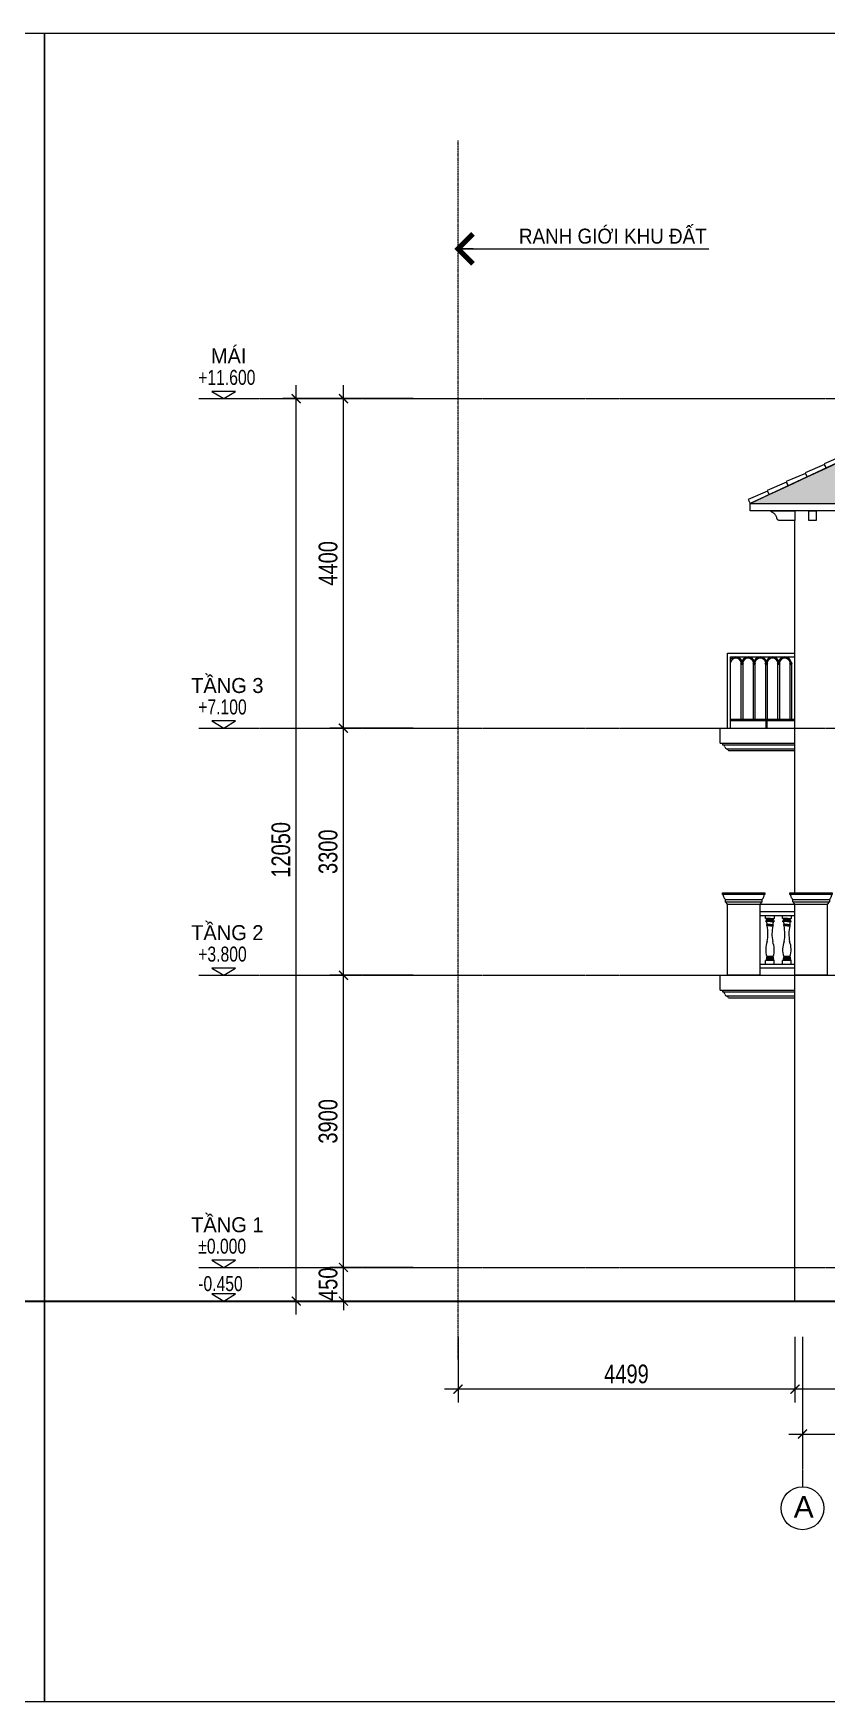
# Model space of a CAD drawing. Header units: millimetres. Extents: x 33748 to 451939, y -263262 to 62681.
# Drawn here: x 336798 to 347391, y -29645 to -7370 of the extents above; entities that cross this region are included whole.
import ezdxf
from ezdxf.enums import TextEntityAlignment as Align

# ---------------------------------------------------------------- set-up
doc = ezdxf.new("R2010")
doc.units = ezdxf.units.MM
doc.header["$PDMODE"] = 98
doc.linetypes.add('CENTER', pattern=[50.8, 31.75, -6.35, 6.35, -6.35])
doc.linetypes.add('HIDDEN', pattern=[0.375, 0.25, -0.125])
doc.layers.get('Defpoints').update_dxf_attribs({"color": 202, "lineweight": 13})
for name, color, linetype, lineweight in [('-CENTER', 143, 'CENTER', 13), ('-DIM', 9, 'Continuous', 13), ('-HATCH', 8, 'Continuous', 5), ('-KH', 143, 'Continuous', 13), ('-LINE1', 7, 'Continuous', 18), ('-RANH GIOI KHU DAT', 12, 'CENTER', 18), ('-TEXT', 7, 'Continuous', 15), ('-WALL', 4, 'Continuous', 35), ('A72', 9, 'Continuous', 5)]:
    doc.layers.add(name, color=color, linetype=linetype, lineweight=lineweight)
for name, color, linetype in [('-HATCH CONCRETE', 54, 'Continuous'), ('12. NET DIM', 9, 'Continuous'), ('13. NET HATCH', 252, 'Continuous')]:
    doc.layers.add(name, color=color, linetype=linetype)
doc.styles.add('1', font='arial.ttf')
doc.styles.add('AVANH', font='', dxfattribs={"width": 0.8})
doc.styles.add('vnavanth', font='', dxfattribs={"width": 0.8})
doc.styles.add('X-5M-DH-TUM1$0$AVANTH', font='arial.ttf', dxfattribs={"width": 0.9})
doc.styles.add('X-ALL-SECTION$0$ROMANS', font='arial.ttf')
doc.styles.get('AVANH').set_extended_font_data('.VnAvantH')
doc.styles.get('vnavanth').set_extended_font_data('.VnAvantH')
doc.dimstyles.new('C_100A3', dxfattribs={"dimscale": 100, "dimtxt": 2.5, "dimasz": 1.2, "dimexe": 1.8, "dimexo": 0, "dimgap": 0.75, "dimtad": 1, "dimdec": 0, "dimzin": 0, "dimdsep": 46, "dimtxsty": 'AVANH', "dimblk": 'ARCHTICK', "dimcen": 0, "dimdle": 1.8, "dimclrd": 256, "dimclre": 256, "dimclrt": 7, "dimadec": 0, "dimazin": 0, "dimtfac": 0.0001, "dimtdec": 0, "dimtix": 1, "dimtmove": 2, "dimatfit": 3, "dimldrblk": 'ARCHTICK', "dimfxl": 1.8, "dimtolj": 1, "dimtzin": 0, "dimarcsym": 0})
doc.dimstyles.new('X-ALL-SECTION$0$ARROWS', dxfattribs={"dimscale": 100, "dimtxt": 2, "dimasz": 1, "dimexe": 2, "dimexo": 5, "dimgap": 1, "dimtad": 1, "dimdec": 0, "dimzin": 0, "dimdsep": 46, "dimtxsty": 'X-ALL-SECTION$0$ROMANS', "dimblk": 'X-ALL-SECTION$0$ARROWS', "dimcen": 0, "dimclrd": 256, "dimclre": 256, "dimclrt": 256, "dimazin": 0, "dimtfac": 0.5, "dimtdec": 0, "dimtofl": 0, "dimtmove": 2, "dimatfit": 3, "dimldrblk": 'X-ALL-SECTION$0$ARROWS', "dimfxl": 1, "dimtolj": 1, "dimtzin": 0, "dimlwd": -1, "dimlwe": -1, "dimarcsym": 0})

# ---------------------------------------------------------------- blocks, each defined once
blk = doc.blocks.new('cot lan can')
blk.add_line((-67, 1080), (-57, 1080))
for points in [[(-67, 1080), (-67, 1100), (497, 1100), (497, 1080), (-67, 1080)], [(-29, 1010), (-33, 1015), (-36, 1020), (-40, 1025), (-43, 1031), (-46, 1036), (-49, 1042), (-51, 1048), (-53, 1055), (-54, 1061), (-56, 1067), (-57, 1074), (-57, 1080)], [(-29, 980), (-29, 1010), (459, 1010), (459, 980)], [(-11, 956), (-12, 959), (-13, 962), (-14, 965), (-16, 967), (-18, 970), (-18, 971), (-19, 972), (-22, 974), (-24, 976), (-26, 978), (-29, 980), (459, 980), (456, 978), (454, 976), (452, 974), (449, 972), (448, 970), (446, 967), (444, 965), (443, 962), (442, 959), (441, 956), (440, 953), (440, 950), (430, 950)], [(0, 950), (-10, 950), (-10, 953), (-11, 956)], [(487, 1080), (487, 1074), (486, 1067), (484, 1061), (483, 1055), (481, 1048), (479, 1042), (476, 1036), (473, 1031), (470, 1025), (466, 1020), (463, 1015), (459, 1010)]]:
    blk.add_lwpolyline(points)
blk.add_lwpolyline([(430, 950), (430, 0), (0, 0), (0, 950)], close=True)
blk = doc.blocks.new('_ARCHTICK')
at = {"const_width": 0.15}
blk.add_lwpolyline([(-0.5, -0.5), (0.5, 0.5)], dxfattribs=at)
blk = doc.blocks.new('*D365')
at = {"layer": '12. NET DIM', "lineweight": -2, "transparency": 16777216}
for p, q in [((346968, -24776), (346968, -25653)), ((352868, -24776), (352868, -25653)), ((353048, -25473), (346788, -25473))]:
    blk.add_line(p, q, dxfattribs=at)
at = {"layer": 'Defpoints', "color": 0, "transparency": 16777216}
for p in [(346968, -24776), (352868, -24776), (346968, -25473)]:
    blk.add_point(p, dxfattribs=at)
at = {"layer": '12. NET DIM', "lineweight": -2, "transparency": 16777216, "xscale": 120, "yscale": 120, "zscale": 120, "rotation": 180}
blk.add_blockref('_ARCHTICK', (346968, -25473), dxfattribs=at)
at = {"layer": '12. NET DIM', "lineweight": -2, "transparency": 16777216, "xscale": 120, "yscale": 120, "zscale": 120}
blk.add_blockref('_ARCHTICK', (352868, -25473), dxfattribs=at)
at = {"layer": '12. NET DIM', "color": 7, "transparency": 16777216, "insert": (349918, -25269), "char_height": 250, "attachment_point": 5, "style": 'AVANH'}
blk.add_mtext('\\A1;5900', dxfattribs=at)
blk = doc.blocks.new('*D366')
at = {"layer": '12. NET DIM', "lineweight": -2, "transparency": 16777216}
for p, q in [((347068, -24776), (347068, -26253)), ((352868, -24776), (352868, -26253)), ((346888, -26073), (353048, -26073))]:
    blk.add_line(p, q, dxfattribs=at)
at = {"layer": 'Defpoints', "color": 0, "transparency": 16777216}
for p in [(347068, -24776), (352868, -24776), (352868, -26073)]:
    blk.add_point(p, dxfattribs=at)
at = {"layer": '12. NET DIM', "lineweight": -2, "transparency": 16777216, "xscale": 120, "yscale": 120, "zscale": 120, "rotation": 180}
blk.add_blockref('_ARCHTICK', (347068, -26073), dxfattribs=at)
at = {"layer": '12. NET DIM', "lineweight": -2, "transparency": 16777216, "xscale": 120, "yscale": 120, "zscale": 120}
blk.add_blockref('_ARCHTICK', (352868, -26073), dxfattribs=at)
at = {"layer": '12. NET DIM', "color": 7, "transparency": 16777216, "insert": (349968, -25869), "char_height": 250, "attachment_point": 5, "style": 'AVANH'}
blk.add_mtext('\\A1;5800', dxfattribs=at)
blk = doc.blocks.new('*D369')
at = {"layer": '12. NET DIM', "lineweight": -2, "transparency": 16777216}
for p, q in [((342469, -24776), (342469, -25653)), ((346968, -24776), (346968, -25653)), ((347148, -25473), (342289, -25473))]:
    blk.add_line(p, q, dxfattribs=at)
at = {"layer": 'Defpoints', "color": 0, "transparency": 16777216}
for p in [(342469, -24776), (346968, -24776), (342469, -25473)]:
    blk.add_point(p, dxfattribs=at)
at = {"layer": '12. NET DIM', "lineweight": -2, "transparency": 16777216, "xscale": 120, "yscale": 120, "zscale": 120, "rotation": 180}
blk.add_blockref('_ARCHTICK', (342469, -25473), dxfattribs=at)
at = {"layer": '12. NET DIM', "lineweight": -2, "transparency": 16777216, "xscale": 120, "yscale": 120, "zscale": 120}
blk.add_blockref('_ARCHTICK', (346968, -25473), dxfattribs=at)
at = {"layer": '12. NET DIM', "color": 7, "transparency": 16777216, "insert": (344718, -25271), "char_height": 250, "attachment_point": 5, "style": 'AVANH'}
blk.add_mtext('\\A1;4499', dxfattribs=at)
blk = doc.blocks.new('X-ALL-SECTION$0$ARROWS')
blk.add_line((-1, 0), (0, 0))
at = {"const_width": 0.35}
blk.add_lwpolyline([(-1, -1), (0, 0), (-1, 1)], dxfattribs=at)
blk = doc.blocks.new('*D687')
at = {"layer": '-DIM', "lineweight": -2, "transparency": 16777216}
for p, q in [((340938, -24027), (340938, -19767)), ((341869, -19947), (340758, -19947)), ((341869, -23847), (340758, -23847))]:
    blk.add_line(p, q, dxfattribs=at)
at = {"layer": 'Defpoints', "color": 0, "transparency": 16777216}
for p in [(340938, -19947), (341869, -19947), (341869, -23847)]:
    blk.add_point(p, dxfattribs=at)
at = {"layer": '-DIM', "lineweight": -2, "transparency": 16777216, "xscale": 120, "yscale": 120, "zscale": 120}
for p, rotation in [((340938, -19947), 90), ((340938, -23847), 270)]:
    blk.add_blockref('_ARCHTICK', p, dxfattribs=dict(at, rotation=rotation))
at = {"layer": '-DIM', "color": 7, "transparency": 16777216, "insert": (340734, -21897), "char_height": 250, "attachment_point": 5, "rotation": 90, "style": 'AVANH'}
blk.add_mtext('\\A1;3900', dxfattribs=at)
blk = doc.blocks.new('*D688')
at = {"layer": '-DIM', "lineweight": -2, "transparency": 16777216}
for p, q in [((340938, -20127), (340938, -16467)), ((341869, -16647), (340758, -16647)), ((341869, -19947), (340758, -19947))]:
    blk.add_line(p, q, dxfattribs=at)
at = {"layer": 'Defpoints', "color": 0, "transparency": 16777216}
for p in [(340938, -16647), (341869, -16647), (341869, -19947)]:
    blk.add_point(p, dxfattribs=at)
at = {"layer": '-DIM', "lineweight": -2, "transparency": 16777216, "xscale": 120, "yscale": 120, "zscale": 120}
for p, rotation in [((340938, -16647), 90), ((340938, -19947), 270)]:
    blk.add_blockref('_ARCHTICK', p, dxfattribs=dict(at, rotation=rotation))
at = {"layer": '-DIM', "color": 7, "transparency": 16777216, "insert": (340734, -18297), "char_height": 250, "attachment_point": 5, "rotation": 90, "style": 'AVANH'}
blk.add_mtext('\\A1;3300', dxfattribs=at)
blk = doc.blocks.new('*D689')
at = {"layer": '-DIM', "lineweight": -2, "transparency": 16777216}
for p, q in [((340938, -23847), (340938, -23727)), ((341869, -23847), (340758, -23847)), ((340938, -24297), (340938, -23847)), ((341869, -24297), (340758, -24297)), ((340938, -24297), (340938, -24417))]:
    blk.add_line(p, q, dxfattribs=at)
at = {"layer": 'Defpoints', "color": 0, "transparency": 16777216}
for p in [(340938, -23847), (341869, -23847), (341869, -24297)]:
    blk.add_point(p, dxfattribs=at)
at = {"layer": '-DIM', "lineweight": -2, "transparency": 16777216, "xscale": 120, "yscale": 120, "zscale": 120}
for p, rotation in [((340938, -23847), 270), ((340938, -24297), 90)]:
    blk.add_blockref('_ARCHTICK', p, dxfattribs=dict(at, rotation=rotation))
at = {"layer": '-DIM', "color": 7, "transparency": 16777216, "insert": (340734, -24072), "char_height": 250, "attachment_point": 5, "rotation": 90, "style": 'AVANH'}
blk.add_mtext('\\A1;450', dxfattribs=at)
blk = doc.blocks.new('*D718')
at = {"layer": '-DIM', "lineweight": -2, "transparency": 16777216}
for p, q in [((341869, -12247), (340758, -12247)), ((340938, -16827), (340938, -12067)), ((341869, -16647), (340758, -16647))]:
    blk.add_line(p, q, dxfattribs=at)
at = {"layer": 'Defpoints', "color": 0, "transparency": 16777216}
for p in [(340938, -12247), (341869, -12247), (341869, -16647)]:
    blk.add_point(p, dxfattribs=at)
at = {"layer": '-DIM', "lineweight": -2, "transparency": 16777216, "xscale": 120, "yscale": 120, "zscale": 120}
for p, rotation in [((340938, -12247), 90), ((340938, -16647), 270)]:
    blk.add_blockref('_ARCHTICK', p, dxfattribs=dict(at, rotation=rotation))
at = {"layer": '-DIM', "color": 7, "transparency": 16777216, "insert": (340734, -14447), "char_height": 250, "attachment_point": 5, "rotation": 90, "style": 'AVANH'}
blk.add_mtext('\\A1;4400', dxfattribs=at)
blk = doc.blocks.new('*D719')
at = {"layer": '-DIM', "lineweight": -2, "transparency": 16777216}
for p, q in [((341869, -12247), (340128, -12247)), ((340308, -24477), (340308, -12067)), ((341869, -24297), (340128, -24297))]:
    blk.add_line(p, q, dxfattribs=at)
at = {"layer": 'Defpoints', "color": 0, "transparency": 16777216}
for p in [(340308, -12247), (341869, -12247), (341869, -24297)]:
    blk.add_point(p, dxfattribs=at)
at = {"layer": '-DIM', "lineweight": -2, "transparency": 16777216, "xscale": 120, "yscale": 120, "zscale": 120}
for p, rotation in [((340308, -12247), 90), ((340308, -24297), 270)]:
    blk.add_blockref('_ARCHTICK', p, dxfattribs=dict(at, rotation=rotation))
at = {"layer": '-DIM', "color": 7, "transparency": 16777216, "insert": (340104, -18272), "char_height": 250, "attachment_point": 5, "rotation": 90, "style": 'AVANH'}
blk.add_mtext('\\A1;12050', dxfattribs=at)

msp = doc.modelspace()

# ---------------------------------------------------------------- hatches: boundary and pattern name
at = {"layer": '13. NET HATCH'}
h = msp.add_hatch(dxfattribs=at)
h.set_pattern_fill('N-ONG-01', color=256, scale=200)
h.set_pattern_definition([(274.9697, (358703.714, -13446.76), (-199.9982614, 2400.0002103), [184.6944, -4432.6642]), (180, (358719.71, -13630.76), (-200, -200), [16, -184]), (0, (358519.71, -13646.76), (200, 200), [56, -144]), (90, (358575.71, -13646.76), (-200, 200), [20, -180]), (270, (358703.71, -13626.76), (200, -200), [20, -180]), (0, (358703.71, -13646.76), (200, 200), [16, -184]), (0, (358519.71, -13630.76), (200, 200), [40, -160]), (85.0303, (358559.714, -13630.76), (199.9982614, 2400.00021), [184.6944, -4432.6642]), (52.6961, (358559.714, -13620.76), (-2599.997178, -3400.0021483), [52.8016, -5227.35]), (18.4349, (358591.714, -13578.76), (400.0001, 199.99968), [50.5964, -581.859]), (341.5651, (358639.714, -13562.76), (-400.0001, 199.99968), [50.5964, -581.859]), (307.3039, (358687.714, -13578.76), (2599.997178, -3400.0021483), [52.8016, -5227.35]), (20.2249, (358601.714, -13592.76), (-2199.999453, -800.001667), [40.497, -4009.1944]), (339.7751, (358639.714, -13578.76), (2199.999453, -800.001667), [40.497, -4009.1944]), (307.4054, (358677.714, -13592.76), (2000.0019905, -2599.998493), [42.8018, -4237.385]), (52.5946, (358575.714, -13626.76), (-2000.0019905, -2599.998493), [42.8018, -4237.385])])
h.paths.add_polyline_path([(354768.3, -12300.9), (357395, -13593), (357368.3, -13646.8), (361068.6, -13646.8), (358018.8, -12224.6), (349418.1, -12224.6), (346368.3, -13646.8), (352168.3, -13646.8), (352141.6, -13593)])

# ---------------------------------------------------------------- linework, layer by layer
at = {"layer": '-CENTER', "ltscale": 0.1}
for p, q in [((339007.6, -12246.6), (341868.6, -12246.6)), ((341868.6, -12246.6), (366607.6, -12246.6)), ((339007.6, -16646.8), (341868.6, -16646.8)), ((341868.6, -16646.8), (366607.6, -16646.8)), ((339007.6, -19946.8), (341868.6, -19946.8)), ((341868.6, -19946.8), (366607.6, -19946.8)), ((339007.6, -23846.8), (341868.6, -23846.8)), ((341868.6, -23846.8), (366607.6, -23846.8)), ((339007.6, -24296.8), (341868.6, -24296.8)), ((347068, -24980.6), (347068, -26776.4))]:
    msp.add_line(p, q, dxfattribs=at)
at = {"layer": '-HATCH'}
for p, q in [((349418.1, -12224.6), (346368.3, -13646.8)), ((346368.3, -13746.8), (346368.3, -13646.8)), ((346368.3, -13646.8), (352168.3, -13646.8)), ((352448.3, -13746.8), (346368.3, -13746.8)), ((345968.3, -16646.8), (346968.3, -16646.8)), ((345968.3, -16846.8), (345968.3, -16646.8)), ((345968.3, -16846.8), (346968.3, -16846.8)), ((345998.3, -16846.8), (345998.3, -16867.5)), ((346078.3, -16946.8), (346968.3, -16946.8)), ((346576.1, -19186.6), (346576.1, -19146.8)), ((346801.9, -19186.6), (346801.9, -19146.8)), ((346641.7, -19186.6), (346576.1, -19186.6)), ((346641.7, -19226.7), (346577.7, -19226.7)), ((346641.7, -19196.6), (346592.1, -19196.6)), ((346593.1, -19196.6), (346593.1, -19199.7)), ((346641.7, -19199.7), (346593.7, -19199.7)), ((346641.7, -19207.7), (346593.7, -19207.7)), ((346593.7, -19207.7), (346593.7, -19210.7)), ((346641.7, -19210.7), (346593.7, -19210.7)), ((346641.7, -19270.7), (346593.7, -19270.7)), ((346641.7, -19282.7), (346593.7, -19282.7)), ((346641.7, -19286.7), (346596, -19286.7)), ((346641.7, -19186.6), (346691.7, -19186.6)), ((346641.7, -19196.6), (346675.7, -19196.6)), ((346641.7, -19199.7), (346674.1, -19199.7)), ((346641.7, -19207.7), (346674.1, -19207.7)), ((346641.7, -19210.7), (346674.1, -19210.7)), ((346641.7, -19226.7), (346690.1, -19226.7)), ((346641.7, -19270.7), (346674.1, -19270.7)), ((346641.7, -19282.7), (346674.1, -19282.7)), ((346641.7, -19286.7), (346671.8, -19286.7)), ((346674.1, -19207.7), (346674.1, -19210.7)), ((346674.7, -19196.6), (346674.7, -19199.7)), ((346867.5, -19186.6), (346801.9, -19186.6)), ((346867.5, -19226.7), (346803.5, -19226.7)), ((346867.5, -19196.6), (346817.9, -19196.6)), ((346818.9, -19196.6), (346818.9, -19199.7)), ((346867.5, -19199.7), (346819.5, -19199.7)), ((346867.5, -19207.7), (346819.5, -19207.7)), ((346819.5, -19207.7), (346819.5, -19210.7)), ((346867.5, -19210.7), (346819.5, -19210.7)), ((346867.5, -19270.7), (346819.5, -19270.7)), ((346867.5, -19282.7), (346819.5, -19282.7)), ((346867.5, -19286.7), (346821.8, -19286.7)), ((346867.5, -19186.6), (346917.5, -19186.6)), ((346867.5, -19196.6), (346901.5, -19196.6)), ((346867.5, -19199.7), (346899.8, -19199.7)), ((346867.5, -19207.7), (346899.8, -19207.7)), ((346867.5, -19210.7), (346899.8, -19210.7)), ((346867.5, -19226.7), (346915.8, -19226.7)), ((346867.5, -19270.7), (346899.8, -19270.7)), ((346867.5, -19282.7), (346899.8, -19282.7)), ((346867.5, -19286.7), (346897.6, -19286.7)), ((346899.8, -19207.7), (346899.8, -19210.7)), ((346900.5, -19196.6), (346900.5, -19199.7)), ((346691.7, -19750.3), (346576.1, -19750.3)), ((346576.1, -19796.8), (346576.1, -19750.3)), ((346576.1, -19796.8), (346641.7, -19796.8)), ((346677.7, -19696.3), (346592.1, -19696.3)), ((346677.7, -19704.3), (346592.1, -19704.3)), ((346677.7, -19712.3), (346592.1, -19712.3)), ((346677.7, -19720.3), (346592.1, -19720.3)), ((346677.7, -19736.3), (346592.1, -19736.3)), ((346675.7, -19740.3), (346592.1, -19740.3)), ((346593.1, -19736.3), (346593.1, -19740.3)), ((346641.7, -19796.8), (346691.7, -19796.8)), ((346674.7, -19736.3), (346674.7, -19740.3)), ((346691.7, -19796.8), (346691.7, -19750.3)), ((346917.5, -19750.3), (346801.9, -19750.3)), ((346801.9, -19796.8), (346801.9, -19750.3)), ((346801.9, -19796.8), (346867.5, -19796.8)), ((346903.5, -19696.3), (346817.9, -19696.3)), ((346903.5, -19704.3), (346817.9, -19704.3)), ((346903.5, -19712.3), (346817.9, -19712.3)), ((346903.5, -19720.3), (346817.9, -19720.3)), ((346903.5, -19736.3), (346817.9, -19736.3)), ((346901.5, -19740.3), (346817.9, -19740.3)), ((346818.9, -19736.3), (346818.9, -19740.3)), ((346867.5, -19796.8), (346917.5, -19796.8)), ((346900.5, -19736.3), (346900.5, -19740.3)), ((346917.5, -19796.8), (346917.5, -19750.3)), ((345968.3, -19946.8), (346968.3, -19946.8)), ((345968.3, -20146.8), (345968.3, -19946.8)), ((345968.3, -20146.8), (346968.3, -20146.8)), ((345998.3, -20146.8), (345998.3, -20167.5)), ((346078.3, -20246.8), (346968.3, -20246.8))]:
    msp.add_line(p, q, dxfattribs=at)
for points in [[(346755, -13873.8), (346750.8, -13872.5), (346746.7, -13870.8), (346742.9, -13868.6), (346739.3, -13866), (346736, -13863), (346733.1, -13859.7), (346730.6, -13856), (346728.5, -13852.1), (346726.9, -13848), (346725.8, -13843.7), (346723.6, -13834.8), (346720.6, -13826.1), (346717, -13817.6), (346712.7, -13809.5), (346707.8, -13801.7), (346702.3, -13794.3), (346696.2, -13787.5), (346689.5, -13781.1), (346682.4, -13775.3), (346674.8, -13770), (346666.9, -13765.4), (346658.6, -13761.4), (346657.2, -13760.8), (346655.8, -13760), (346654.5, -13759), (346653.4, -13758), (346652.3, -13756.8), (346651.3, -13755.6), (346650.5, -13754.2), (346649.8, -13752.8), (346649.2, -13751.4), (346648.8, -13749.9), (346648.5, -13748.3), (346648.3, -13746.8), (346968.3, -13746.8), (346968.3, -13874.8), (346967.2, -13874.8), (346763.8, -13874.8), (346759.4, -13874.5)], [(347151.4, -13874.8), (347151.4, -13746.8), (347251.4, -13746.8), (347251.4, -13874.8)]]:
    msp.add_lwpolyline(points, close=True, dxfattribs=at)
for points in [[(346968.3, -18846.8), (346968.3, -13874.8)], [(345998.3, -16867.5), (346968.3, -16867.5)], [(346058.9, -16922.9), (346058.9, -16929.1)], [(346058.9, -16922.9), (346968.3, -16922.9)], [(346498.3, -18996.8), (346958.8, -18996.8)], [(346498.3, -19096.8), (346968.3, -19096.8)], [(346498.3, -19146.8), (346968.3, -19146.8)], [(346576.1, -19146.8), (346691.7, -19146.8), (346691.7, -19186.6)], [(346801.9, -19146.8), (346917.5, -19146.8), (346917.5, -19186.6)], [(346498.3, -19796.8), (346968.3, -19796.8)], [(346498.3, -19846.8), (346968.3, -19846.8)], [(345998.3, -20167.5), (346968.3, -20167.5)], [(346058.9, -20222.9), (346058.9, -20229.1)], [(346058.9, -20222.9), (346968.3, -20222.9)]]:
    msp.add_lwpolyline(points, dxfattribs=at)
for centre, radius, start, end in [((345998.7, -16900.8), 33.3, 5.47259, 90.67911), ((346061.3, -16893.2), 29.8, 188.48378, 265.49102), ((346061, -16946.3), 17.3, 358.39355, 97.04259), ((346591.5, -19179.8), 16.8, 203.9086, 272.08063), ((346593.7, -19226.7), 16, 81.51603, 180), ((346561.3, -19257.6), 35, 337.96322, 62.00299), ((346593.7, -19276.7), 6, 90, 270), ((346593.7, -19203.7), 4, 90, 270), ((346597.8, -19283), 4.08, 175.04747, 243.25517), ((346094.3, -19393.9), 513, 348.55438, 12.06482), ((347173.5, -19393.9), 513, 167.93518, 191.44562), ((346706.5, -19257.6), 35, 117.99701, 202.03678), ((346674.1, -19226.7), 16, 0, 98.48397), ((346670, -19283), 4.08, 296.74483, 4.95253), ((346674.1, -19203.7), 4, 270, 90), ((346674.1, -19276.7), 6, 270, 90), ((346676.3, -19179.8), 16.8, 267.91937, 336.0914), ((346817.3, -19179.8), 16.8, 203.9086, 272.08063), ((346819.5, -19226.7), 16, 81.51603, 180), ((346787.1, -19257.6), 35, 337.96322, 62.00299), ((346819.5, -19276.7), 6, 90, 270), ((346819.5, -19203.7), 4, 90, 270), ((346823.6, -19283), 4.08, 175.04747, 243.25517), ((346320.1, -19393.9), 513, 348.55438, 12.06482), ((347399.3, -19393.9), 513, 167.93518, 191.44562), ((346932.3, -19257.6), 35, 117.99701, 202.03678), ((346899.8, -19226.7), 16, 0, 98.48397), ((346895.8, -19283), 4.08, 296.74483, 4.95253), ((346899.8, -19203.7), 4, 270, 90), ((346899.8, -19276.7), 6, 270, 90), ((346902.1, -19179.8), 16.8, 267.91937, 336.0914), ((346873.5, -19603), 296.5, 158.78951, 198.35527), ((346377.3, -19606.4), 313.6, 343.33107, 20.66545), ((347099.3, -19603), 296.5, 158.78951, 198.35527), ((346603.1, -19606.4), 313.6, 343.33107, 20.66545), ((346592.6, -19758.9), 18.6, 91.46658, 152.54419), ((346592.1, -19728.3), 8, 90, 270), ((346592.1, -19708.3), 4, 90, 270), ((346592.1, -19700.3), 4, 270, 90), ((346592.1, -19716.3), 4, 270, 90), ((346677.7, -19700.3), 4, 90, 270), ((346677.7, -19716.3), 4, 90, 270), ((346675.2, -19758.9), 18.6, 27.45581, 88.53342), ((346677.7, -19708.3), 4, 270, 90), ((346677.7, -19728.3), 8, 270, 90), ((346818.4, -19758.9), 18.6, 91.46658, 152.54419), ((346817.9, -19728.3), 8, 90, 270), ((346817.9, -19708.3), 4, 90, 270), ((346817.9, -19700.3), 4, 270, 90), ((346817.9, -19716.3), 4, 270, 90), ((346903.5, -19700.3), 4, 90, 270), ((346903.5, -19716.3), 4, 90, 270), ((346901, -19758.9), 18.6, 27.45581, 88.53342), ((346903.5, -19708.3), 4, 270, 90), ((346903.5, -19728.3), 8, 270, 90), ((345998.7, -20200.8), 33.3, 5.47259, 90.67911), ((346061.3, -20193.2), 29.8, 188.48378, 265.49102), ((346061, -20246.3), 17.3, 358.39355, 97.04259)]:
    msp.add_arc(centre, radius, start, end, dxfattribs=at)
at = {"layer": '-HATCH CONCRETE'}
for points in [[(347383.4, -13173.4), (347361.4, -13126.3), (347104.2, -13237.4), (347129.6, -13291.8)], [(347637.1, -13055.1), (347615.2, -13008), (347358, -13119), (347383.4, -13173.4)], [(346875.8, -13410.1), (346853.9, -13363), (346596.7, -13474), (346622.1, -13528.4)], [(347129.6, -13291.8), (347107.6, -13244.6), (346850.5, -13355.7), (346875.8, -13410.1)], [(346622.1, -13528.4), (346600.1, -13481.3), (346343, -13592.4), (346368.3, -13646.8)]]:
    msp.add_lwpolyline(points, close=True, dxfattribs=at)
at = {"layer": '-KH'}
for p, q in [((339189.6, -12246.6), (339489.5, -12246.6)), ((339189.6, -16646.8), (339489.5, -16646.8)), ((339189.6, -19946.8), (339489.5, -19946.8)), ((339189.6, -23846.8), (339489.5, -23846.8)), ((339189.6, -24296.8), (339489.5, -24296.8))]:
    msp.add_line(p, q, dxfattribs=at)
for points in [[(339498.6, -12150.6), (339180.5, -12150.6), (339339.5, -12246.6)], [(339498.6, -16550.8), (339180.5, -16550.8), (339339.5, -16646.8)], [(339498.6, -19850.8), (339180.5, -19850.8), (339339.5, -19946.8)], [(339498.6, -23750.8), (339180.5, -23750.8), (339339.5, -23846.8)], [(339498.6, -24200.8), (339180.5, -24200.8), (339339.5, -24296.8)]]:
    msp.add_lwpolyline(points, close=True, dxfattribs=at)
msp.add_circle((347068, -27062.7), 286.3, dxfattribs=at)
for points in [[(339339.5, -12246.6), (339339.5, -12150.6), (339498.6, -12150.6), (339339.5, -12246.6)], [(339339.5, -16646.8), (339339.5, -16550.8), (339498.6, -16550.8), (339339.5, -16646.8)], [(339339.5, -19946.8), (339339.5, -19850.8), (339498.6, -19850.8), (339339.5, -19946.8)], [(339339.5, -23846.8), (339339.5, -23750.8), (339498.6, -23750.8), (339339.5, -23846.8)], [(339339.5, -24296.8), (339339.5, -24200.8), (339498.6, -24200.8), (339339.5, -24296.8)]]:
    msp.add_solid(points, dxfattribs=at)
at = {"layer": '-LINE1', "lineweight": 20}
for p, q in [((346968.3, -24296.8), (346968.3, -19946.8)), ((346968.3, -19946.8), (348368.3, -19946.8)), ((360468.6, -24296.8), (346968.3, -24296.8))]:
    msp.add_line(p, q, dxfattribs=at)
at = {"layer": '-RANH GIOI KHU DAT', "linetype": 'HIDDEN', "ltscale": 10}
msp.add_lwpolyline([(342468.6, -25075.9), (342468.6, -8797.4)], dxfattribs=at)
at = {"layer": '-WALL'}
msp.add_line((273947.2, -24296.8), (399947.2, -24296.8), dxfattribs=at)
at = {"layer": '13. NET HATCH'}
for p, q in [((346068.3, -15646.8), (346968.3, -15646.8)), ((346068.3, -16646.8), (346068.3, -15646.8)), ((346108.3, -15696.8), (346968.3, -15696.8)), ((346108.3, -16646.8), (346108.3, -15696.8)), ((346248.9, -15776.6), (346240.7, -15781.6)), ((346240.7, -15781.6), (346240.7, -15783.6)), ((346250.5, -15781.6), (346240.7, -15781.6)), ((346240.7, -15783.6), (346248.9, -15788.7)), ((346250.5, -15783.6), (346240.7, -15783.6)), ((346246.5, -15772.6), (346246.5, -15774.6)), ((346246.5, -15772.6), (346250.5, -15772.6)), ((346246.5, -15774.6), (346248.9, -15774.6)), ((346246.5, -15790.7), (346246.5, -15792.7)), ((346246.5, -15790.7), (346248.9, -15790.7)), ((346246.5, -15792.7), (346250.5, -15792.7)), ((346248.9, -15774.6), (346248.9, -15776.6)), ((346248.9, -15774.6), (346250.5, -15774.6)), ((346248.9, -15776.6), (346271.3, -15776.6)), ((346248.9, -15788.7), (346248.9, -15790.7)), ((346248.9, -15788.7), (346271.3, -15788.7)), ((346248.9, -15790.7), (346250.5, -15790.7)), ((346250.5, -15772.6), (346269.7, -15772.6)), ((346269.7, -15774.6), (346250.5, -15774.6)), ((346250.5, -15783.6), (346250.5, -15781.6)), ((346250.5, -15781.6), (346269.7, -15781.6)), ((346250.5, -15783.6), (346269.7, -15783.6)), ((346269.7, -15790.7), (346250.5, -15790.7)), ((346250.5, -16526.8), (346250.5, -15792.7)), ((346250.5, -15792.7), (346269.7, -15792.7)), ((346269.7, -15772.6), (346273.7, -15772.6)), ((346269.7, -15774.6), (346271.3, -15774.6)), ((346269.7, -15781.6), (346269.7, -15783.6)), ((346269.7, -15781.6), (346279.5, -15781.6)), ((346269.7, -15783.6), (346279.5, -15783.6)), ((346269.7, -15790.7), (346271.3, -15790.7)), ((346269.7, -15792.7), (346269.7, -16526.8)), ((346269.7, -15792.7), (346273.7, -15792.7)), ((346271.3, -15776.6), (346271.3, -15774.6)), ((346271.3, -15774.6), (346273.7, -15774.6)), ((346279.5, -15781.6), (346271.3, -15776.6)), ((346271.3, -15788.7), (346279.5, -15783.6)), ((346271.3, -15790.7), (346271.3, -15788.7)), ((346271.3, -15790.7), (346273.7, -15790.7)), ((346273.7, -15774.6), (346273.7, -15772.6)), ((346273.7, -15792.7), (346273.7, -15790.7)), ((346279.5, -15783.6), (346279.5, -15781.6)), ((346412.1, -15776.6), (346403.9, -15781.6)), ((346403.9, -15781.6), (346403.9, -15783.6)), ((346413.7, -15781.6), (346403.9, -15781.6)), ((346403.9, -15783.6), (346412.1, -15788.7)), ((346413.7, -15783.6), (346403.9, -15783.6)), ((346409.7, -15772.6), (346409.7, -15774.6)), ((346409.7, -15772.6), (346413.7, -15772.6)), ((346409.7, -15774.6), (346412.1, -15774.6)), ((346409.7, -15790.7), (346409.7, -15792.7)), ((346409.7, -15790.7), (346412.1, -15790.7)), ((346409.7, -15792.7), (346413.7, -15792.7)), ((346412.1, -15774.6), (346412.1, -15776.6)), ((346412.1, -15774.6), (346413.7, -15774.6)), ((346412.1, -15776.6), (346434.5, -15776.6)), ((346412.1, -15788.7), (346412.1, -15790.7)), ((346412.1, -15788.7), (346434.5, -15788.7)), ((346412.1, -15790.7), (346413.7, -15790.7)), ((346413.7, -15772.6), (346432.9, -15772.6)), ((346432.9, -15774.6), (346413.7, -15774.6)), ((346413.7, -15783.6), (346413.7, -15781.6)), ((346413.7, -15781.6), (346432.9, -15781.6)), ((346413.7, -15783.6), (346432.9, -15783.6)), ((346432.9, -15790.7), (346413.7, -15790.7)), ((346413.7, -16526.8), (346413.7, -15792.7)), ((346413.7, -15792.7), (346432.9, -15792.7)), ((346432.9, -15772.6), (346436.9, -15772.6)), ((346432.9, -15774.6), (346434.5, -15774.6)), ((346432.9, -15781.6), (346432.9, -15783.6)), ((346432.9, -15781.6), (346442.7, -15781.6)), ((346432.9, -15783.6), (346442.7, -15783.6)), ((346432.9, -15790.7), (346434.5, -15790.7)), ((346432.9, -15792.7), (346432.9, -16526.8)), ((346432.9, -15792.7), (346436.9, -15792.7)), ((346434.5, -15776.6), (346434.5, -15774.6)), ((346434.5, -15774.6), (346436.9, -15774.6)), ((346442.7, -15781.6), (346434.5, -15776.6)), ((346434.5, -15788.7), (346442.7, -15783.6)), ((346434.5, -15790.7), (346434.5, -15788.7)), ((346434.5, -15790.7), (346436.9, -15790.7)), ((346436.9, -15774.6), (346436.9, -15772.6)), ((346436.9, -15792.7), (346436.9, -15790.7)), ((346442.7, -15783.6), (346442.7, -15781.6)), ((346575.3, -15776.6), (346567.1, -15781.6)), ((346567.1, -15781.6), (346567.1, -15783.6)), ((346576.9, -15781.6), (346567.1, -15781.6)), ((346567.1, -15783.6), (346575.3, -15788.6)), ((346576.9, -15783.6), (346567.1, -15783.6)), ((346572.9, -15772.6), (346572.9, -15774.6)), ((346572.9, -15772.6), (346576.9, -15772.6)), ((346572.9, -15774.6), (346575.3, -15774.6)), ((346572.9, -15790.6), (346572.9, -15792.6)), ((346572.9, -15790.6), (346575.3, -15790.6)), ((346572.9, -15792.6), (346576.9, -15792.6)), ((346575.3, -15774.6), (346575.3, -15776.6)), ((346575.3, -15774.6), (346576.9, -15774.6)), ((346575.3, -15776.6), (346597.7, -15776.6)), ((346575.3, -15788.6), (346575.3, -15790.6)), ((346575.3, -15788.6), (346597.7, -15788.6)), ((346575.3, -15790.6), (346576.9, -15790.6)), ((346576.9, -15772.6), (346596.1, -15772.6)), ((346596.1, -15774.6), (346576.9, -15774.6)), ((346576.9, -15783.6), (346576.9, -15781.6)), ((346576.9, -15781.6), (346596.1, -15781.6)), ((346576.9, -15783.6), (346596.1, -15783.6)), ((346596.1, -15790.6), (346576.9, -15790.6)), ((346576.9, -16526.7), (346576.9, -15792.6)), ((346576.9, -15792.6), (346596.1, -15792.6)), ((346596.1, -15772.6), (346600.1, -15772.6)), ((346596.1, -15774.6), (346597.7, -15774.6)), ((346596.1, -15781.6), (346596.1, -15783.6)), ((346596.1, -15781.6), (346605.9, -15781.6)), ((346596.1, -15783.6), (346605.9, -15783.6)), ((346596.1, -15790.6), (346597.7, -15790.6)), ((346596.1, -15792.6), (346596.1, -16526.7)), ((346596.1, -15792.6), (346600.1, -15792.6)), ((346597.7, -15776.6), (346597.7, -15774.6)), ((346597.7, -15774.6), (346600.1, -15774.6)), ((346605.9, -15781.6), (346597.7, -15776.6)), ((346597.7, -15788.6), (346605.9, -15783.6)), ((346597.7, -15790.6), (346597.7, -15788.6)), ((346597.7, -15790.6), (346600.1, -15790.6)), ((346600.1, -15774.6), (346600.1, -15772.6)), ((346600.1, -15792.6), (346600.1, -15790.6)), ((346605.9, -15783.6), (346605.9, -15781.6)), ((346738.5, -15776.6), (346730.3, -15781.6)), ((346730.3, -15781.6), (346730.3, -15783.6)), ((346740.1, -15781.6), (346730.3, -15781.6)), ((346730.3, -15783.6), (346738.5, -15788.6)), ((346740.1, -15783.6), (346730.3, -15783.6)), ((346736.1, -15772.6), (346736.1, -15774.6)), ((346736.1, -15772.6), (346740.1, -15772.6)), ((346736.1, -15774.6), (346738.5, -15774.6)), ((346736.1, -15790.6), (346736.1, -15792.6)), ((346736.1, -15790.6), (346738.5, -15790.6)), ((346736.1, -15792.6), (346740.1, -15792.6)), ((346738.5, -15774.6), (346738.5, -15776.6)), ((346738.5, -15774.6), (346740.1, -15774.6)), ((346738.5, -15776.6), (346760.9, -15776.6)), ((346738.5, -15788.6), (346738.5, -15790.6)), ((346738.5, -15788.6), (346760.9, -15788.6)), ((346738.5, -15790.6), (346740.1, -15790.6)), ((346740.1, -15772.6), (346759.3, -15772.6)), ((346759.3, -15774.6), (346740.1, -15774.6)), ((346740.1, -15783.6), (346740.1, -15781.6)), ((346740.1, -15781.6), (346759.3, -15781.6)), ((346740.1, -15783.6), (346759.3, -15783.6)), ((346759.3, -15790.6), (346740.1, -15790.6)), ((346740.1, -16526.7), (346740.1, -15792.6)), ((346740.1, -15792.6), (346759.3, -15792.6)), ((346759.3, -15772.6), (346763.3, -15772.6)), ((346759.3, -15774.6), (346760.9, -15774.6)), ((346759.3, -15781.6), (346759.3, -15783.6)), ((346759.3, -15781.6), (346769.1, -15781.6)), ((346759.3, -15783.6), (346769.1, -15783.6)), ((346759.3, -15790.6), (346760.9, -15790.6)), ((346759.3, -15792.6), (346759.3, -16526.7)), ((346759.3, -15792.6), (346763.3, -15792.6)), ((346760.9, -15776.6), (346760.9, -15774.6)), ((346760.9, -15774.6), (346763.3, -15774.6)), ((346769.1, -15781.6), (346760.9, -15776.6)), ((346760.9, -15788.6), (346769.1, -15783.6)), ((346760.9, -15790.6), (346760.9, -15788.6)), ((346760.9, -15790.6), (346763.3, -15790.6)), ((346763.3, -15774.6), (346763.3, -15772.6)), ((346763.3, -15792.6), (346763.3, -15790.6)), ((346769.1, -15783.6), (346769.1, -15781.6)), ((346901.7, -15776.6), (346893.5, -15781.6)), ((346893.5, -15781.6), (346893.5, -15783.6)), ((346903.3, -15781.6), (346893.5, -15781.6)), ((346893.5, -15783.6), (346901.7, -15788.6)), ((346903.3, -15783.6), (346893.5, -15783.6)), ((346899.3, -15772.6), (346899.3, -15774.6)), ((346899.3, -15772.6), (346903.3, -15772.6)), ((346899.3, -15774.6), (346901.7, -15774.6)), ((346899.3, -15790.6), (346899.3, -15792.6)), ((346899.3, -15790.6), (346901.7, -15790.6)), ((346899.3, -15792.6), (346903.3, -15792.6)), ((346901.7, -15774.6), (346901.7, -15776.6)), ((346901.7, -15774.6), (346903.3, -15774.6)), ((346901.7, -15776.6), (346924.1, -15776.6)), ((346901.7, -15788.6), (346901.7, -15790.6)), ((346901.7, -15788.6), (346924.1, -15788.6)), ((346901.7, -15790.6), (346903.3, -15790.6)), ((346903.3, -15772.6), (346922.5, -15772.6)), ((346922.5, -15774.6), (346903.3, -15774.6)), ((346903.3, -15783.6), (346903.3, -15781.6)), ((346903.3, -15781.6), (346922.5, -15781.6)), ((346903.3, -15783.6), (346922.5, -15783.6)), ((346922.5, -15790.6), (346903.3, -15790.6)), ((346903.3, -16526.7), (346903.3, -15792.6)), ((346903.3, -15792.6), (346922.5, -15792.6)), ((346922.5, -15772.6), (346926.5, -15772.6)), ((346922.5, -15774.6), (346924.1, -15774.6)), ((346922.5, -15781.6), (346922.5, -15783.6)), ((346922.5, -15781.6), (346932.3, -15781.6)), ((346922.5, -15783.6), (346932.3, -15783.6)), ((346922.5, -15790.6), (346924.1, -15790.6)), ((346922.5, -15792.6), (346922.5, -16526.7)), ((346922.5, -15792.6), (346926.5, -15792.6)), ((346924.1, -15776.6), (346924.1, -15774.6)), ((346924.1, -15774.6), (346926.5, -15774.6)), ((346932.3, -15781.6), (346924.1, -15776.6)), ((346924.1, -15788.6), (346932.3, -15783.6)), ((346924.1, -15790.6), (346924.1, -15788.6)), ((346924.1, -15790.6), (346926.5, -15790.6)), ((346926.5, -15774.6), (346926.5, -15772.6)), ((346926.5, -15792.6), (346926.5, -15790.6)), ((346932.3, -15783.6), (346932.3, -15781.6)), ((346108.3, -16526.8), (346968.3, -16526.8)), ((346108.3, -16546.8), (346968.3, -16546.8))]:
    msp.add_line(p, q, dxfattribs=at)
msp.add_lwpolyline([(346596.1, -16546.7), (346576.9, -16546.7), (346576.9, -16646.8), (346596.1, -16646.8)], close=True, dxfattribs=at)
for centre, radius, start, end in [((346178.5, -15785.8), 89.2, 8.53041, 141.89009), ((346178.5, -15785.8), 73.2, 10.41372, 163.49594), ((346341.7, -15785.8), 89.2, 8.53041, 171.46959), ((346341.7, -15785.8), 73.2, 10.41372, 169.58628), ((346504.9, -15785.8), 89.2, 8.53041, 171.46959), ((346504.9, -15785.8), 73.2, 10.41372, 169.58628), ((346668.1, -15785.8), 89.2, 8.53041, 171.46959), ((346668.1, -15785.8), 73.2, 10.41372, 169.58628), ((346831.3, -15785.8), 89.2, 8.53041, 171.46959), ((346831.3, -15785.8), 73.2, 10.41372, 169.58628)]:
    msp.add_arc(centre, radius, start, end, dxfattribs=at)
at = {"layer": 'Defpoints'}
for points in [[(305447.2, -29645.1), (336947.2, -29645.1), (336947.2, -7370.1), (305447.2, -7370.1)], [(336947.2, -29645.1), (368447.2, -29645.1), (368447.2, -7370.1), (336947.2, -7370.1)]]:
    msp.add_lwpolyline(points, close=True, dxfattribs=at)

# ---------------------------------------------------------------- block references
at = {"layer": '-HATCH'}
msp.add_blockref('cot lan can', (346068.3, -19946.8), dxfattribs=at)
at = {"layer": '-LINE1', "lineweight": 20}
msp.add_blockref('cot lan can', (346968.3, -19946.8), dxfattribs=at)

# ---------------------------------------------------------------- texts
at = {"layer": '-TEXT', "color": 2, "style": 'X-5M-DH-TUM1$0$AVANTH', "width": 0.9}
msp.add_text('RANH GIỚI KHU ĐẤT', height=200, dxfattribs=at).set_placement((343281.9, -10177.5))
at = {"layer": '-TEXT', "color": 2, "style": 'vnavanth'}
for s, height, p in [('M¸I', 200, (339168.3, -11777.3)), ('TÇNG 3', 200, (338904.9, -16177.5)), ('TÇNG 2', 199.96, (338904.9, -19477.5)), ('TÇNG 1', 199.96, (338904.9, -23377.5))]:
    msp.add_text(s, height=height, dxfattribs=at).set_placement(p)
at = {"layer": '-TEXT', "style": '1', "width": 0.75}
for s, p in [('+11.600', (338999.6, -12063.3)), ('+7.100', (338999.6, -16463.5)), ('+3.800', (338999.6, -19763.5)), ('%%P0.000', (338999.6, -23663.5)), ('-0.450', (338999.6, -24163.3))]:
    msp.add_text(s, height=200, dxfattribs=at).set_placement(p)
at = {"layer": '-TEXT', "color": 2, "style": '1'}
msp.add_text('A', height=286.3, dxfattribs=at).set_placement((347085, -27044.6), align=Align.MIDDLE_CENTER)

# ---------------------------------------------------------------- dimensions: what is measured, and where the dimension line sits
at = {"layer": '-DIM'}
for base, p1, p2, picture, middle in [((340308.5, -12246.6), (341868.6, -24296.8), (341868.6, -12246.6), '*D719', (340104.2, -18271.7)), ((340938.4, -12246.6), (341868.6, -16646.8), (341868.6, -12246.6), '*D718', (340734.1, -14446.7)), ((340938.4, -16646.8), (341868.6, -19946.8), (341868.6, -16646.8), '*D688', (340734.1, -18296.8)), ((340938.4, -19946.8), (341868.6, -23846.8), (341868.6, -19946.8), '*D687', (340734.1, -21896.8)), ((340938.4, -23846.8), (341868.6, -24296.8), (341868.6, -23846.8), '*D689', (340734.1, -24071.8))]:
    dim = msp.add_linear_dim(base=base, p1=p1, p2=p2, angle=90, dimstyle='C_100A3', dxfattribs=at)
    dim.commit()
    dim.dimension.update_dxf_attribs({"geometry": picture, "text_midpoint": middle})
at = {"layer": '12. NET DIM'}
for base, p1, p2, picture, middle in [((342468.6, -25473.4), (346968, -24775.7), (342468.6, -24775.7), '*D369', (344718.3, -25271.3)), ((346968, -25473.4), (352868, -24775.7), (346968, -24775.7), '*D365', (349918, -25269.1)), ((352868, -26073.4), (347068, -24775.7), (352868, -24775.7), '*D366', (349968, -25869.1))]:
    dim = msp.add_linear_dim(base=base, p1=p1, p2=p2, dimstyle='C_100A3', dxfattribs=at)
    dim.commit()
    dim.dimension.update_dxf_attribs({"geometry": picture, "text_midpoint": middle})

# ---------------------------------------------------------------- leaders
at = {"layer": 'A72'}
msp.add_leader([(342468.6, -10247.5), (345819.7, -10247.5)], dimstyle='X-ALL-SECTION$0$ARROWS', override={"dimasz": 2, "dimtad": 0}, dxfattribs=at)

doc.saveas('drawing.dxf')
